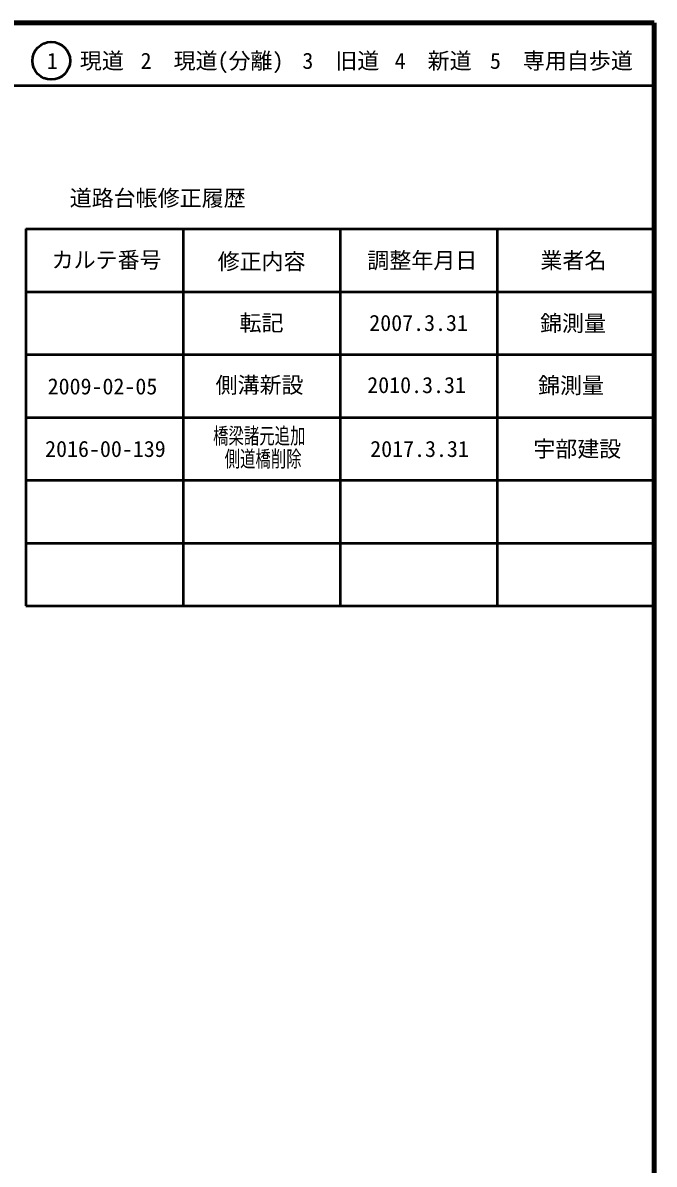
# Model space of a CAD drawing. Units: millimetres, scale not verified. Extents: x 40000 to 680000, y 20000 to 380000.
# Drawn here: x 579500 to 680000, y 198357 to 380000 of the extents above; entities that cross this region are included whole.
import ezdxf
from ezdxf.enums import TextEntityAlignment as Align

# ---------------------------------------------------------------- set-up
doc = ezdxf.new("R2010")
doc.units = ezdxf.units.MM
doc.header["$LTSCALE"] = 1000
for name, color, linetype, lineweight in [('M-TTL', 2, 'Continuous', 140), ('M-TTL-FRAM', 2, 'Continuous', 50), ('M-TTL-LINE', 7, 'Continuous', 50)]:
    doc.layers.add(name, color=color, linetype=linetype, lineweight=lineweight)
doc.layers.add('M-TTL-TXT', color=7, linetype='Continuous')
doc.styles.add('ＭＳ ゴシック', font='')
doc.styles.get('ＭＳ ゴシック').set_extended_font_data('MS Gothic')

msp = doc.modelspace()

# ---------------------------------------------------------------- linework, layer by layer
at = {"layer": 'M-TTL'}
for p, q in [((680000, 380000), (40000, 380000)), ((680000, 20000), (680000, 380000))]:
    msp.add_line(p, q, dxfattribs=at)
at = {"layer": 'M-TTL-FRAM'}
for p, q in [((580000, 347197), (580000, 287197)), ((580000, 347197), (680000, 347197)), ((580000, 287197), (680000, 287197))]:
    msp.add_line(p, q, dxfattribs=at)
at = {"layer": 'M-TTL-LINE'}
for p, q in [((40000, 370000), (680000, 370000)), ((605000, 347197), (605000, 287197)), ((630000, 347197), (630000, 287197)), ((655000, 347197), (655000, 287197)), ((580000, 337197), (680000, 337197)), ((580000, 327197), (680000, 327197)), ((580000, 317197), (680000, 317197)), ((580000, 307197), (680000, 307197)), ((580000, 297197), (680000, 297197))]:
    msp.add_line(p, q, dxfattribs=at)
msp.add_circle((584031, 373958), 3000, dxfattribs=at)

# ---------------------------------------------------------------- texts
at = {"layer": 'M-TTL-TXT', "style": 'ＭＳ ゴシック'}
for s, p in [('1\u3000現道', (589448, 373958)), ('2\u3000現道(分離)', (609619, 373958)), ('3\u3000旧道', (630121, 373958)), ('4\u3000新道', (644824, 373958)), ('5\u3000専用自歩道', (665228, 373958)), ('道路台帳修正履歴', (600968, 352113)), ('カルテ番号', (592839, 342277)), ('修正内容', (617509, 342023)), ('調整年月日', (643089, 342197)), ('業者名', (667134, 342197)), ('転記', (617500, 332245)), ('2007.3.31', (642500, 332245)), ('錦測量', (667077, 332189)), ('2009-02-05', (592181, 322142)), ('側溝新設', (617181, 322358)), ('2010.3.31', (642181, 322358)), ('錦測量', (666758, 322301))]:
    msp.add_text(s, height=2566, dxfattribs=at).set_placement(p, align=Align.MIDDLE_CENTER)
at = {"layer": 'M-TTL-TXT', "style": 'ＭＳ ゴシック', "width": 0.7}
msp.add_text('橋梁諸元追加', height=2566, dxfattribs=at).set_placement((609793, 312218), align=Align.BOTTOM_LEFT)
at = {"layer": 'M-TTL-TXT', "style": 'ＭＳ ゴシック'}
for s, p in [('2016-00-139', (583046, 310138)), ('2017.3.31', (634796, 310138))]:
    msp.add_text(s, height=2566, dxfattribs=at).set_placement(p, align=Align.BOTTOM_LEFT)
msp.add_text('宇部建設', height=2566, dxfattribs=at).set_placement((667758, 310138), align=Align.BOTTOM_CENTER)
at = {"layer": 'M-TTL-TXT', "style": 'ＭＳ ゴシック', "width": 0.7}
msp.add_text('側道橋削除', height=2566, dxfattribs=at).set_placement((623879, 308557), align=Align.BOTTOM_RIGHT)

doc.saveas('drawing.dxf')
